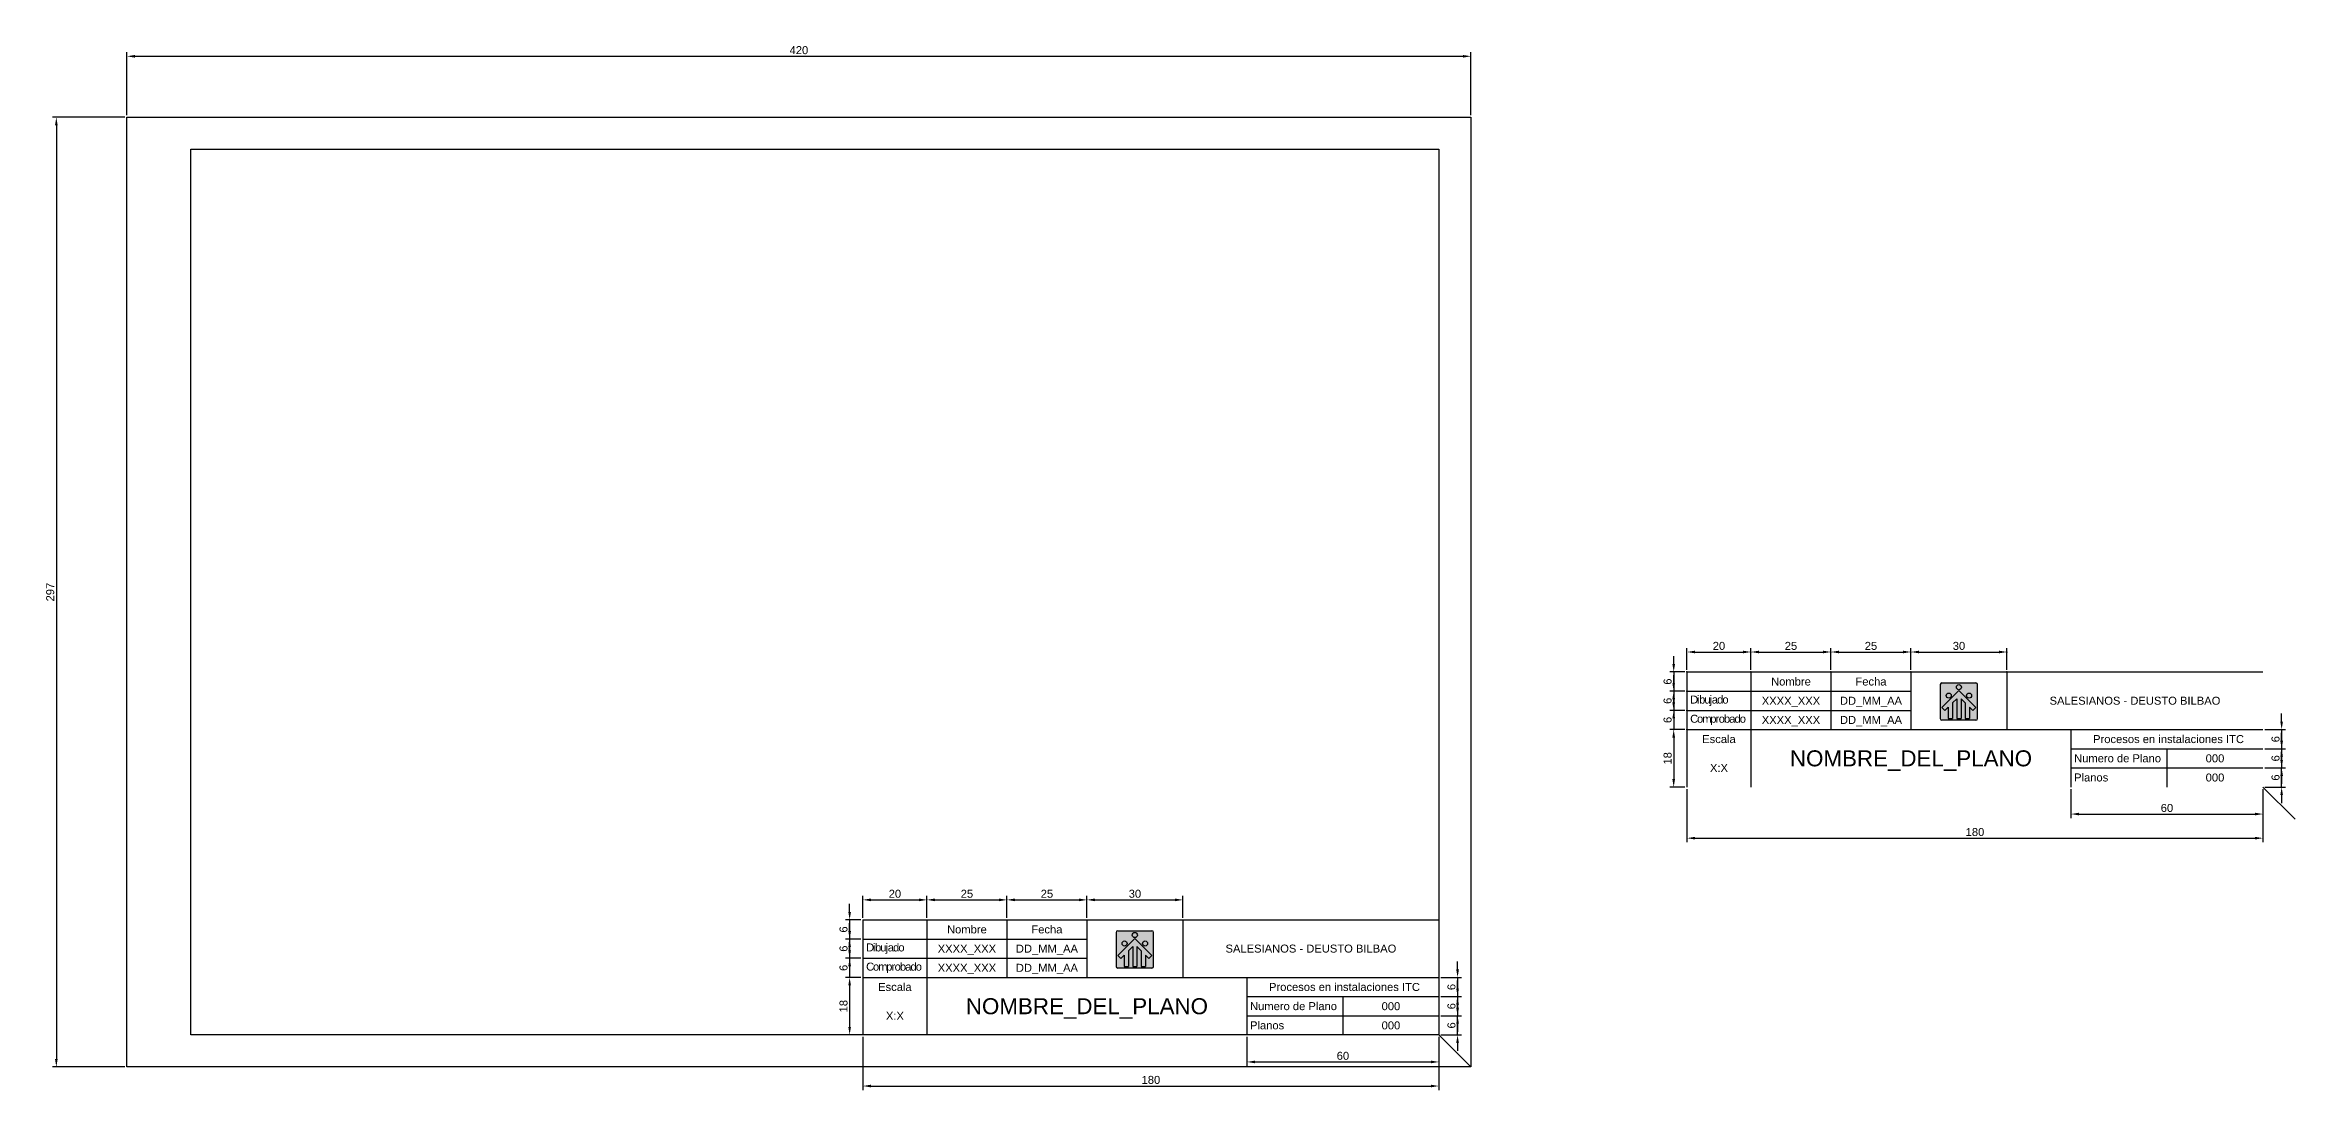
# Model space of a CAD drawing. Header units: millimetres. Extents: x 1808 to 3017, y 1682 to 2137.
# Drawn here: x 1808 to 2511, y 1682 to 2009 of the extents above; entities that cross this region are included whole.
import ezdxf
from ezdxf.enums import TextEntityAlignment as Align

# ---------------------------------------------------------------- set-up
doc = ezdxf.new("R2010")
doc.units = ezdxf.units.MM
for name, color, linetype in [('Atributos', 7, 'Continuous'), ('Cajetin', 7, 'Continuous'), ('Cotas', 6, 'Continuous'), ('Logo_SD', 1, 'Continuous'), ('Marco', 7, 'Continuous'), ('Texto_1', 7, 'Continuous'), ('Texto_2', 7, 'Continuous')]:
    doc.layers.add(name, color=color, linetype=linetype)
doc.layers.add('NoImprimir', color=7, linetype='Continuous', plot=False)
doc.styles.get("Standard").update_dxf_attribs({"font": 'arial.ttf'})
doc.dimstyles.new('ISO-25', dxfattribs={"dimtxt": 2.5, "dimasz": 2.5, "dimexe": 1.25, "dimexo": 0.625, "dimtad": 1, "dimtxsty": 'Standard', "dimcen": 2.5, "dimadec": 0, "dimazin": 0, "dimtfac": 1, "dimtmove": 0, "dimatfit": 3, "dimfxl": 1, "dimarcsym": 0})

# ---------------------------------------------------------------- blocks, each defined once
blk = doc.blocks.new('*D0')
at = {"layer": 'Cotas', "color": 0, "lineweight": -2, "transparency": 16777216}
for p, q in [((2316.76, 1815.45), (2316.76, 1817.95)), ((2320.28, 1812.95), (2315.51, 1812.95)), ((2320.28, 1806.95), (2315.51, 1806.95)), ((2316.76, 1812.95), (2316.76, 1806.95)), ((2316.76, 1804.45), (2316.76, 1801.95))]:
    blk.add_line(p, q, dxfattribs=at)
at = {"layer": 'Cotas', "color": 0, "transparency": 16777216}
for points in [[(2316.34, 1815.45), (2317.18, 1815.45), (2316.76, 1812.95)], [(2316.34, 1804.45), (2317.18, 1804.45), (2316.76, 1806.95)]]:
    blk.add_solid(points, dxfattribs=at)
at = {"layer": 'Texto_1', "color": 0, "transparency": 16777216}
for p in [(2316.76, 1806.95), (2320.9, 1812.95), (2320.9, 1806.95)]:
    blk.add_point(p, dxfattribs=at)
at = {"layer": 'Cotas', "color": 0, "transparency": 16777216, "insert": (2314.86, 1809.95), "char_height": 2.5, "attachment_point": 5, "rotation": 90}
blk.add_mtext('6', dxfattribs=at)
blk = doc.blocks.new('*D1')
at = {"layer": 'Cotas', "color": 0, "lineweight": -2, "transparency": 16777216}
for p, q in [((2320.28, 1806.95), (2315.51, 1806.95)), ((2316.76, 1809.45), (2316.76, 1811.95)), ((2316.76, 1806.95), (2316.76, 1800.95)), ((2320.28, 1800.95), (2315.51, 1800.95)), ((2316.76, 1798.45), (2316.76, 1795.95))]:
    blk.add_line(p, q, dxfattribs=at)
at = {"layer": 'Cotas', "color": 0, "transparency": 16777216}
for points in [[(2316.34, 1809.45), (2317.18, 1809.45), (2316.76, 1806.95)], [(2316.34, 1798.45), (2317.18, 1798.45), (2316.76, 1800.95)]]:
    blk.add_solid(points, dxfattribs=at)
at = {"layer": 'Texto_1', "color": 0, "transparency": 16777216}
for p in [(2320.9, 1806.95), (2316.76, 1800.95), (2320.9, 1800.95)]:
    blk.add_point(p, dxfattribs=at)
at = {"layer": 'Cotas', "color": 0, "transparency": 16777216, "insert": (2314.86, 1803.95), "char_height": 2.5, "attachment_point": 5, "rotation": 90}
blk.add_mtext('6', dxfattribs=at)
blk = doc.blocks.new('*D2')
at = {"layer": 'Cotas', "color": 0, "lineweight": -2, "transparency": 16777216}
for p, q in [((2320.28, 1800.95), (2315.51, 1800.95)), ((2316.76, 1803.45), (2316.76, 1805.95)), ((2316.76, 1800.95), (2316.76, 1794.95)), ((2320.28, 1794.95), (2315.51, 1794.95)), ((2316.76, 1792.45), (2316.76, 1789.95))]:
    blk.add_line(p, q, dxfattribs=at)
at = {"layer": 'Cotas', "color": 0, "transparency": 16777216}
for points in [[(2316.34, 1803.45), (2317.18, 1803.45), (2316.76, 1800.95)], [(2316.34, 1792.45), (2317.18, 1792.45), (2316.76, 1794.95)]]:
    blk.add_solid(points, dxfattribs=at)
at = {"layer": 'Texto_1', "color": 0, "transparency": 16777216}
for p in [(2320.9, 1800.95), (2316.76, 1794.95), (2320.9, 1794.95)]:
    blk.add_point(p, dxfattribs=at)
at = {"layer": 'Cotas', "color": 0, "transparency": 16777216, "insert": (2314.86, 1797.95), "char_height": 2.5, "attachment_point": 5, "rotation": 90}
blk.add_mtext('6', dxfattribs=at)
blk = doc.blocks.new('*D3')
at = {"layer": 'Cotas', "color": 0, "lineweight": -2, "transparency": 16777216}
for p, q in [((2320.9, 1813.58), (2320.9, 1820.45)), ((2323.4, 1819.2), (2338.4, 1819.2)), ((2340.9, 1813.58), (2340.9, 1820.45))]:
    blk.add_line(p, q, dxfattribs=at)
at = {"layer": 'Cotas', "color": 0, "transparency": 16777216}
for points in [[(2323.4, 1819.62), (2323.4, 1818.78), (2320.9, 1819.2)], [(2338.4, 1819.62), (2338.4, 1818.78), (2340.9, 1819.2)]]:
    blk.add_solid(points, dxfattribs=at)
at = {"layer": 'Texto_1', "color": 0, "transparency": 16777216}
for p in [(2340.9, 1819.2), (2320.9, 1812.95), (2340.9, 1812.95)]:
    blk.add_point(p, dxfattribs=at)
at = {"layer": 'Cotas', "color": 0, "transparency": 16777216, "insert": (2330.9, 1821.1), "char_height": 2.5, "attachment_point": 5}
blk.add_mtext('20', dxfattribs=at)
blk = doc.blocks.new('*D4')
at = {"layer": 'Cotas', "color": 0, "lineweight": -2, "transparency": 16777216}
for p, q in [((2340.9, 1813.58), (2340.9, 1820.45)), ((2343.4, 1819.2), (2363.4, 1819.2)), ((2365.9, 1813.58), (2365.9, 1820.45))]:
    blk.add_line(p, q, dxfattribs=at)
at = {"layer": 'Cotas', "color": 0, "transparency": 16777216}
for points in [[(2343.4, 1819.62), (2343.4, 1818.78), (2340.9, 1819.2)], [(2363.4, 1819.62), (2363.4, 1818.78), (2365.9, 1819.2)]]:
    blk.add_solid(points, dxfattribs=at)
at = {"layer": 'Texto_1', "color": 0, "transparency": 16777216}
for p in [(2365.9, 1819.2), (2340.9, 1812.95), (2365.9, 1812.95)]:
    blk.add_point(p, dxfattribs=at)
at = {"layer": 'Cotas', "color": 0, "transparency": 16777216, "insert": (2353.4, 1821.1), "char_height": 2.5, "attachment_point": 5}
blk.add_mtext('25', dxfattribs=at)
blk = doc.blocks.new('*D5')
at = {"layer": 'Cotas', "color": 0, "lineweight": -2, "transparency": 16777216}
for p, q in [((2365.9, 1813.58), (2365.9, 1820.45)), ((2368.4, 1819.2), (2388.4, 1819.2)), ((2390.9, 1813.58), (2390.9, 1820.45))]:
    blk.add_line(p, q, dxfattribs=at)
at = {"layer": 'Cotas', "color": 0, "transparency": 16777216}
for points in [[(2368.4, 1819.62), (2368.4, 1818.78), (2365.9, 1819.2)], [(2388.4, 1819.62), (2388.4, 1818.78), (2390.9, 1819.2)]]:
    blk.add_solid(points, dxfattribs=at)
at = {"layer": 'Texto_1', "color": 0, "transparency": 16777216}
for p in [(2390.9, 1819.2), (2365.9, 1812.95), (2390.9, 1812.95)]:
    blk.add_point(p, dxfattribs=at)
at = {"layer": 'Cotas', "color": 0, "transparency": 16777216, "insert": (2378.4, 1821.1), "char_height": 2.5, "attachment_point": 5}
blk.add_mtext('25', dxfattribs=at)
blk = doc.blocks.new('*D6')
at = {"layer": 'Cotas', "color": 0, "lineweight": -2, "transparency": 16777216}
for p, q in [((2390.9, 1813.58), (2390.9, 1820.45)), ((2393.4, 1819.2), (2418.4, 1819.2)), ((2420.9, 1813.58), (2420.9, 1820.45))]:
    blk.add_line(p, q, dxfattribs=at)
at = {"layer": 'Cotas', "color": 0, "transparency": 16777216}
for points in [[(2393.4, 1819.62), (2393.4, 1818.78), (2390.9, 1819.2)], [(2418.4, 1819.62), (2418.4, 1818.78), (2420.9, 1819.2)]]:
    blk.add_solid(points, dxfattribs=at)
at = {"layer": 'Texto_1', "color": 0, "transparency": 16777216}
for p in [(2420.9, 1819.2), (2390.9, 1812.95), (2420.9, 1812.95)]:
    blk.add_point(p, dxfattribs=at)
at = {"layer": 'Cotas', "color": 0, "transparency": 16777216, "insert": (2405.9, 1821.1), "char_height": 2.5, "attachment_point": 5}
blk.add_mtext('30', dxfattribs=at)
blk = doc.blocks.new('*D7')
at = {"layer": 'Cotas', "color": 0, "lineweight": -2, "transparency": 16777216}
for p, q in [((2320.28, 1794.95), (2315.51, 1794.95)), ((2316.76, 1792.45), (2316.76, 1779.45)), ((2320.28, 1776.95), (2315.51, 1776.95))]:
    blk.add_line(p, q, dxfattribs=at)
at = {"layer": 'Cotas', "color": 0, "transparency": 16777216}
for points in [[(2316.34, 1792.45), (2317.18, 1792.45), (2316.76, 1794.95)], [(2316.34, 1779.45), (2317.18, 1779.45), (2316.76, 1776.95)]]:
    blk.add_solid(points, dxfattribs=at)
at = {"layer": 'Defpoints', "color": 0, "transparency": 16777216}
for p in [(2320.9, 1794.95), (2316.76, 1776.95), (2320.9, 1776.95)]:
    blk.add_point(p, dxfattribs=at)
at = {"layer": 'Cotas', "color": 0, "transparency": 16777216, "insert": (2314.86, 1785.95), "char_height": 2.5, "attachment_point": 5, "rotation": 90}
blk.add_mtext('18', dxfattribs=at)
blk = doc.blocks.new('*D8')
at = {"layer": 'Cotas', "color": 0, "lineweight": -2, "transparency": 16777216}
for p, q in [((2320.9, 1776.33), (2320.9, 1759.74)), ((2500.9, 1776.33), (2500.9, 1759.74)), ((2323.4, 1760.99), (2498.4, 1760.99))]:
    blk.add_line(p, q, dxfattribs=at)
at = {"layer": 'Cotas', "color": 0, "transparency": 16777216}
for points in [[(2323.4, 1761.4), (2323.4, 1760.57), (2320.9, 1760.99)], [(2498.4, 1761.4), (2498.4, 1760.57), (2500.9, 1760.99)]]:
    blk.add_solid(points, dxfattribs=at)
at = {"layer": 'Defpoints', "color": 0, "transparency": 16777216}
for p in [(2320.9, 1776.95), (2500.9, 1776.95), (2500.9, 1760.99)]:
    blk.add_point(p, dxfattribs=at)
at = {"layer": 'Cotas', "color": 0, "transparency": 16777216, "insert": (2410.9, 1762.89), "char_height": 2.5, "attachment_point": 5}
blk.add_mtext('180', dxfattribs=at)
blk = doc.blocks.new('*D9')
at = {"layer": 'Cotas', "color": 0, "lineweight": -2, "transparency": 16777216}
for p, q in [((2440.9, 1776.33), (2440.9, 1767.27)), ((2500.9, 1776.33), (2500.9, 1767.27)), ((2443.4, 1768.52), (2498.4, 1768.52))]:
    blk.add_line(p, q, dxfattribs=at)
at = {"layer": 'Cotas', "color": 0, "transparency": 16777216}
for points in [[(2443.4, 1768.94), (2443.4, 1768.11), (2440.9, 1768.52)], [(2498.4, 1768.94), (2498.4, 1768.11), (2500.9, 1768.52)]]:
    blk.add_solid(points, dxfattribs=at)
at = {"layer": 'Defpoints', "color": 0, "transparency": 16777216}
for p in [(2440.9, 1776.95), (2500.9, 1776.95), (2500.9, 1768.52)]:
    blk.add_point(p, dxfattribs=at)
at = {"layer": 'Cotas', "color": 0, "transparency": 16777216, "insert": (2470.9, 1770.42), "char_height": 2.5, "attachment_point": 5}
blk.add_mtext('60', dxfattribs=at)
blk = doc.blocks.new('*D10')
at = {"layer": 'Cotas', "color": 0, "lineweight": -2, "transparency": 16777216}
for p, q in [((2506.73, 1785.45), (2506.73, 1787.95)), ((2501.53, 1782.95), (2507.98, 1782.95)), ((2506.73, 1776.95), (2506.73, 1782.95)), ((2501.53, 1776.95), (2507.98, 1776.95)), ((2506.73, 1774.45), (2506.73, 1771.95))]:
    blk.add_line(p, q, dxfattribs=at)
at = {"layer": 'Cotas', "color": 0, "transparency": 16777216}
for points in [[(2506.31, 1785.45), (2507.15, 1785.45), (2506.73, 1782.95)], [(2506.31, 1774.45), (2507.15, 1774.45), (2506.73, 1776.95)]]:
    blk.add_solid(points, dxfattribs=at)
at = {"layer": 'Defpoints', "color": 0, "transparency": 16777216}
for p in [(2500.9, 1782.95), (2506.73, 1782.95), (2500.9, 1776.95)]:
    blk.add_point(p, dxfattribs=at)
at = {"layer": 'Cotas', "color": 0, "transparency": 16777216, "insert": (2504.83, 1779.95), "char_height": 2.5, "attachment_point": 5, "rotation": 90}
blk.add_mtext('6', dxfattribs=at)
blk = doc.blocks.new('*D11')
at = {"layer": 'Cotas', "color": 0, "lineweight": -2, "transparency": 16777216}
for p, q in [((2506.73, 1791.45), (2506.73, 1793.95)), ((2501.53, 1788.95), (2507.98, 1788.95)), ((2506.73, 1788.95), (2506.73, 1782.95)), ((2501.53, 1782.95), (2507.98, 1782.95)), ((2506.73, 1780.45), (2506.73, 1777.95))]:
    blk.add_line(p, q, dxfattribs=at)
at = {"layer": 'Cotas', "color": 0, "transparency": 16777216}
for points in [[(2506.31, 1791.45), (2507.15, 1791.45), (2506.73, 1788.95)], [(2506.31, 1780.45), (2507.15, 1780.45), (2506.73, 1782.95)]]:
    blk.add_solid(points, dxfattribs=at)
at = {"layer": 'Defpoints', "color": 0, "transparency": 16777216}
for p in [(2500.9, 1788.95), (2500.9, 1782.95), (2506.73, 1782.95)]:
    blk.add_point(p, dxfattribs=at)
at = {"layer": 'Cotas', "color": 0, "transparency": 16777216, "insert": (2504.83, 1785.95), "char_height": 2.5, "attachment_point": 5, "rotation": 90}
blk.add_mtext('6', dxfattribs=at)
blk = doc.blocks.new('*D12')
at = {"layer": 'Cotas', "color": 0, "lineweight": -2, "transparency": 16777216}
for p, q in [((2506.73, 1797.45), (2506.73, 1799.95)), ((2501.53, 1794.95), (2507.98, 1794.95)), ((2506.73, 1794.95), (2506.73, 1788.95)), ((2501.53, 1788.95), (2507.98, 1788.95)), ((2506.73, 1786.45), (2506.73, 1783.95))]:
    blk.add_line(p, q, dxfattribs=at)
at = {"layer": 'Cotas', "color": 0, "transparency": 16777216}
for points in [[(2506.31, 1797.45), (2507.15, 1797.45), (2506.73, 1794.95)], [(2506.31, 1786.45), (2507.15, 1786.45), (2506.73, 1788.95)]]:
    blk.add_solid(points, dxfattribs=at)
at = {"layer": 'Defpoints', "color": 0, "transparency": 16777216}
for p in [(2500.9, 1794.95), (2500.9, 1788.95), (2506.73, 1788.95)]:
    blk.add_point(p, dxfattribs=at)
at = {"layer": 'Cotas', "color": 0, "transparency": 16777216, "insert": (2504.83, 1791.95), "char_height": 2.5, "attachment_point": 5, "rotation": 90}
blk.add_mtext('6', dxfattribs=at)
blk = doc.blocks.new('*D35')
at = {"layer": 'Cotas', "color": 0, "lineweight": -2, "transparency": 16777216}
for p, q in [((2059.25, 1737.94), (2059.25, 1740.44)), ((2062.77, 1735.44), (2058, 1735.44)), ((2059.25, 1735.44), (2059.25, 1729.44)), ((2062.77, 1729.44), (2058, 1729.44)), ((2059.25, 1726.94), (2059.25, 1724.44))]:
    blk.add_line(p, q, dxfattribs=at)
at = {"layer": 'Cotas', "color": 0, "transparency": 16777216}
for points in [[(2058.84, 1737.94), (2059.67, 1737.94), (2059.25, 1735.44)], [(2058.84, 1726.94), (2059.67, 1726.94), (2059.25, 1729.44)]]:
    blk.add_solid(points, dxfattribs=at)
at = {"layer": 'Defpoints', "color": 0, "transparency": 16777216}
for p in [(2063.4, 1735.44), (2059.25, 1729.44), (2063.4, 1729.44)]:
    blk.add_point(p, dxfattribs=at)
at = {"layer": 'Cotas', "color": 0, "transparency": 16777216, "insert": (2057.35, 1732.44), "char_height": 2.5, "attachment_point": 5, "rotation": 90}
blk.add_mtext('6', dxfattribs=at)
blk = doc.blocks.new('*D36')
at = {"layer": 'Cotas', "color": 0, "lineweight": -2, "transparency": 16777216}
for p, q in [((2059.25, 1731.94), (2059.25, 1734.44)), ((2062.77, 1729.44), (2058, 1729.44)), ((2062.77, 1723.44), (2058, 1723.44)), ((2059.25, 1729.44), (2059.25, 1723.44)), ((2059.25, 1720.94), (2059.25, 1718.44))]:
    blk.add_line(p, q, dxfattribs=at)
at = {"layer": 'Cotas', "color": 0, "transparency": 16777216}
for points in [[(2058.84, 1731.94), (2059.67, 1731.94), (2059.25, 1729.44)], [(2058.84, 1720.94), (2059.67, 1720.94), (2059.25, 1723.44)]]:
    blk.add_solid(points, dxfattribs=at)
at = {"layer": 'Defpoints', "color": 0, "transparency": 16777216}
for p in [(2059.25, 1723.44), (2063.4, 1729.44), (2063.4, 1723.44)]:
    blk.add_point(p, dxfattribs=at)
at = {"layer": 'Cotas', "color": 0, "transparency": 16777216, "insert": (2057.35, 1726.44), "char_height": 2.5, "attachment_point": 5, "rotation": 90}
blk.add_mtext('6', dxfattribs=at)
blk = doc.blocks.new('*D37')
at = {"layer": 'Cotas', "color": 0, "lineweight": -2, "transparency": 16777216}
for p, q in [((2062.77, 1723.44), (2058, 1723.44)), ((2059.25, 1725.94), (2059.25, 1728.44)), ((2059.25, 1723.44), (2059.25, 1717.44)), ((2062.77, 1717.44), (2058, 1717.44)), ((2059.25, 1714.94), (2059.25, 1712.44))]:
    blk.add_line(p, q, dxfattribs=at)
at = {"layer": 'Cotas', "color": 0, "transparency": 16777216}
for points in [[(2058.84, 1725.94), (2059.67, 1725.94), (2059.25, 1723.44)], [(2058.84, 1714.94), (2059.67, 1714.94), (2059.25, 1717.44)]]:
    blk.add_solid(points, dxfattribs=at)
at = {"layer": 'Defpoints', "color": 0, "transparency": 16777216}
for p in [(2063.4, 1723.44), (2059.25, 1717.44), (2063.4, 1717.44)]:
    blk.add_point(p, dxfattribs=at)
at = {"layer": 'Cotas', "color": 0, "transparency": 16777216, "insert": (2057.35, 1720.44), "char_height": 2.5, "attachment_point": 5, "rotation": 90}
blk.add_mtext('6', dxfattribs=at)
blk = doc.blocks.new('*D38')
at = {"layer": 'Cotas', "color": 0, "lineweight": -2, "transparency": 16777216}
for p, q in [((2063.4, 1736.06), (2063.4, 1742.94)), ((2065.9, 1741.69), (2080.9, 1741.69)), ((2083.4, 1736.06), (2083.4, 1742.94))]:
    blk.add_line(p, q, dxfattribs=at)
at = {"layer": 'Cotas', "color": 0, "transparency": 16777216}
for points in [[(2065.9, 1742.11), (2065.9, 1741.27), (2063.4, 1741.69)], [(2080.9, 1742.11), (2080.9, 1741.27), (2083.4, 1741.69)]]:
    blk.add_solid(points, dxfattribs=at)
at = {"layer": 'Defpoints', "color": 0, "transparency": 16777216}
for p in [(2083.4, 1741.69), (2063.4, 1735.44), (2083.4, 1735.44)]:
    blk.add_point(p, dxfattribs=at)
at = {"layer": 'Cotas', "color": 0, "transparency": 16777216, "insert": (2073.4, 1743.59), "char_height": 2.5, "attachment_point": 5}
blk.add_mtext('20', dxfattribs=at)
blk = doc.blocks.new('*D32')
at = {"layer": 'Cotas', "color": 0, "lineweight": -2, "transparency": 16777216}
for p, q in [((2083.4, 1736.06), (2083.4, 1742.94)), ((2085.9, 1741.69), (2105.9, 1741.69)), ((2108.4, 1736.06), (2108.4, 1742.94))]:
    blk.add_line(p, q, dxfattribs=at)
at = {"layer": 'Cotas', "color": 0, "transparency": 16777216}
for points in [[(2085.9, 1742.11), (2085.9, 1741.27), (2083.4, 1741.69)], [(2105.9, 1742.11), (2105.9, 1741.27), (2108.4, 1741.69)]]:
    blk.add_solid(points, dxfattribs=at)
at = {"layer": 'Defpoints', "color": 0, "transparency": 16777216}
for p in [(2108.4, 1741.69), (2083.4, 1735.44), (2108.4, 1735.44)]:
    blk.add_point(p, dxfattribs=at)
at = {"layer": 'Cotas', "color": 0, "transparency": 16777216, "insert": (2095.9, 1743.59), "char_height": 2.5, "attachment_point": 5}
blk.add_mtext('25', dxfattribs=at)
blk = doc.blocks.new('*D33')
at = {"layer": 'Cotas', "color": 0, "lineweight": -2, "transparency": 16777216}
for p, q in [((2108.4, 1736.06), (2108.4, 1742.94)), ((2110.9, 1741.69), (2130.9, 1741.69)), ((2133.4, 1736.06), (2133.4, 1742.94))]:
    blk.add_line(p, q, dxfattribs=at)
at = {"layer": 'Cotas', "color": 0, "transparency": 16777216}
for points in [[(2110.9, 1742.11), (2110.9, 1741.27), (2108.4, 1741.69)], [(2130.9, 1742.11), (2130.9, 1741.27), (2133.4, 1741.69)]]:
    blk.add_solid(points, dxfattribs=at)
at = {"layer": 'Defpoints', "color": 0, "transparency": 16777216}
for p in [(2133.4, 1741.69), (2108.4, 1735.44), (2133.4, 1735.44)]:
    blk.add_point(p, dxfattribs=at)
at = {"layer": 'Cotas', "color": 0, "transparency": 16777216, "insert": (2120.9, 1743.59), "char_height": 2.5, "attachment_point": 5}
blk.add_mtext('25', dxfattribs=at)
blk = doc.blocks.new('*D34')
at = {"layer": 'Cotas', "color": 0, "lineweight": -2, "transparency": 16777216}
for p, q in [((2133.4, 1736.06), (2133.4, 1742.94)), ((2135.9, 1741.69), (2160.9, 1741.69)), ((2163.4, 1736.06), (2163.4, 1742.94))]:
    blk.add_line(p, q, dxfattribs=at)
at = {"layer": 'Cotas', "color": 0, "transparency": 16777216}
for points in [[(2135.9, 1742.11), (2135.9, 1741.27), (2133.4, 1741.69)], [(2160.9, 1742.11), (2160.9, 1741.27), (2163.4, 1741.69)]]:
    blk.add_solid(points, dxfattribs=at)
at = {"layer": 'Defpoints', "color": 0, "transparency": 16777216}
for p in [(2163.4, 1741.69), (2133.4, 1735.44), (2163.4, 1735.44)]:
    blk.add_point(p, dxfattribs=at)
at = {"layer": 'Cotas', "color": 0, "transparency": 16777216, "insert": (2148.4, 1743.59), "char_height": 2.5, "attachment_point": 5}
blk.add_mtext('30', dxfattribs=at)
blk = doc.blocks.new('*D26')
at = {"layer": 'Cotas', "color": 0, "lineweight": -2, "transparency": 16777216}
for p, q in [((2062.77, 1717.44), (2058, 1717.44)), ((2059.25, 1714.94), (2059.25, 1701.94)), ((2062.77, 1699.44), (2058, 1699.44))]:
    blk.add_line(p, q, dxfattribs=at)
at = {"layer": 'Cotas', "color": 0, "transparency": 16777216}
for points in [[(2058.84, 1714.94), (2059.67, 1714.94), (2059.25, 1717.44)], [(2058.84, 1701.94), (2059.67, 1701.94), (2059.25, 1699.44)]]:
    blk.add_solid(points, dxfattribs=at)
at = {"layer": 'Defpoints', "color": 0, "transparency": 16777216}
for p in [(2063.4, 1717.44), (2059.25, 1699.44), (2063.4, 1699.44)]:
    blk.add_point(p, dxfattribs=at)
at = {"layer": 'Cotas', "color": 0, "transparency": 16777216, "insert": (2057.35, 1708.44), "char_height": 2.5, "attachment_point": 5, "rotation": 90}
blk.add_mtext('18', dxfattribs=at)
blk = doc.blocks.new('*D27')
at = {"layer": 'Cotas', "color": 0, "lineweight": -2, "transparency": 16777216}
for p, q in [((2063.4, 1698.81), (2063.4, 1682.23)), ((2243.4, 1698.81), (2243.4, 1682.23)), ((2065.9, 1683.48), (2240.9, 1683.48))]:
    blk.add_line(p, q, dxfattribs=at)
at = {"layer": 'Cotas', "color": 0, "transparency": 16777216}
for points in [[(2065.9, 1683.89), (2065.9, 1683.06), (2063.4, 1683.48)], [(2240.9, 1683.89), (2240.9, 1683.06), (2243.4, 1683.48)]]:
    blk.add_solid(points, dxfattribs=at)
at = {"layer": 'Defpoints', "color": 0, "transparency": 16777216}
for p in [(2063.4, 1699.44), (2243.4, 1699.44), (2243.4, 1683.48)]:
    blk.add_point(p, dxfattribs=at)
at = {"layer": 'Cotas', "color": 0, "transparency": 16777216, "insert": (2153.4, 1685.38), "char_height": 2.5, "attachment_point": 5}
blk.add_mtext('180', dxfattribs=at)
blk = doc.blocks.new('*D28')
at = {"layer": 'Cotas', "color": 0, "lineweight": -2, "transparency": 16777216}
for p, q in [((2183.4, 1698.81), (2183.4, 1689.76)), ((2243.4, 1698.81), (2243.4, 1689.76)), ((2185.9, 1691.01), (2240.9, 1691.01))]:
    blk.add_line(p, q, dxfattribs=at)
at = {"layer": 'Cotas', "color": 0, "transparency": 16777216}
for points in [[(2185.9, 1691.43), (2185.9, 1690.59), (2183.4, 1691.01)], [(2240.9, 1691.43), (2240.9, 1690.59), (2243.4, 1691.01)]]:
    blk.add_solid(points, dxfattribs=at)
at = {"layer": 'Defpoints', "color": 0, "transparency": 16777216}
for p in [(2183.4, 1699.44), (2243.4, 1699.44), (2243.4, 1691.01)]:
    blk.add_point(p, dxfattribs=at)
at = {"layer": 'Cotas', "color": 0, "transparency": 16777216, "insert": (2213.4, 1692.91), "char_height": 2.5, "attachment_point": 5}
blk.add_mtext('60', dxfattribs=at)
blk = doc.blocks.new('*D29')
at = {"layer": 'Cotas', "color": 0, "lineweight": -2, "transparency": 16777216}
for p, q in [((2249.22, 1707.94), (2249.22, 1710.44)), ((2244.02, 1705.44), (2250.47, 1705.44)), ((2249.22, 1699.44), (2249.22, 1705.44)), ((2244.02, 1699.44), (2250.47, 1699.44)), ((2249.22, 1696.94), (2249.22, 1694.44))]:
    blk.add_line(p, q, dxfattribs=at)
at = {"layer": 'Cotas', "color": 0, "transparency": 16777216}
for points in [[(2248.81, 1707.94), (2249.64, 1707.94), (2249.22, 1705.44)], [(2248.81, 1696.94), (2249.64, 1696.94), (2249.22, 1699.44)]]:
    blk.add_solid(points, dxfattribs=at)
at = {"layer": 'Defpoints', "color": 0, "transparency": 16777216}
for p in [(2243.4, 1705.44), (2249.22, 1705.44), (2243.4, 1699.44)]:
    blk.add_point(p, dxfattribs=at)
at = {"layer": 'Cotas', "color": 0, "transparency": 16777216, "insert": (2247.32, 1702.44), "char_height": 2.5, "attachment_point": 5, "rotation": 90}
blk.add_mtext('6', dxfattribs=at)
blk = doc.blocks.new('*D30')
at = {"layer": 'Cotas', "color": 0, "lineweight": -2, "transparency": 16777216}
for p, q in [((2249.22, 1713.94), (2249.22, 1716.44)), ((2244.02, 1711.44), (2250.47, 1711.44)), ((2249.22, 1711.44), (2249.22, 1705.44)), ((2244.02, 1705.44), (2250.47, 1705.44)), ((2249.22, 1702.94), (2249.22, 1700.44))]:
    blk.add_line(p, q, dxfattribs=at)
at = {"layer": 'Cotas', "color": 0, "transparency": 16777216}
for points in [[(2248.81, 1713.94), (2249.64, 1713.94), (2249.22, 1711.44)], [(2248.81, 1702.94), (2249.64, 1702.94), (2249.22, 1705.44)]]:
    blk.add_solid(points, dxfattribs=at)
at = {"layer": 'Defpoints', "color": 0, "transparency": 16777216}
for p in [(2243.4, 1711.44), (2243.4, 1705.44), (2249.22, 1705.44)]:
    blk.add_point(p, dxfattribs=at)
at = {"layer": 'Cotas', "color": 0, "transparency": 16777216, "insert": (2247.32, 1708.44), "char_height": 2.5, "attachment_point": 5, "rotation": 90}
blk.add_mtext('6', dxfattribs=at)
blk = doc.blocks.new('*D31')
at = {"layer": 'Cotas', "color": 0, "lineweight": -2, "transparency": 16777216}
for p, q in [((2244.02, 1717.44), (2250.47, 1717.44)), ((2249.22, 1719.94), (2249.22, 1722.44)), ((2249.22, 1717.44), (2249.22, 1711.44)), ((2244.02, 1711.44), (2250.47, 1711.44)), ((2249.22, 1708.94), (2249.22, 1706.44))]:
    blk.add_line(p, q, dxfattribs=at)
at = {"layer": 'Cotas', "color": 0, "transparency": 16777216}
for points in [[(2248.81, 1719.94), (2249.64, 1719.94), (2249.22, 1717.44)], [(2248.81, 1708.94), (2249.64, 1708.94), (2249.22, 1711.44)]]:
    blk.add_solid(points, dxfattribs=at)
at = {"layer": 'Defpoints', "color": 0, "transparency": 16777216}
for p in [(2243.4, 1717.44), (2243.4, 1711.44), (2249.22, 1711.44)]:
    blk.add_point(p, dxfattribs=at)
at = {"layer": 'Cotas', "color": 0, "transparency": 16777216, "insert": (2247.32, 1714.44), "char_height": 2.5, "attachment_point": 5, "rotation": 90}
blk.add_mtext('6', dxfattribs=at)
blk = doc.blocks.new('*D39')
at = {"layer": 'Cotas', "color": 0, "lineweight": -2, "transparency": 16777216}
for p, q in [((1833.4, 1987.06), (1833.4, 2006.74)), ((1835.9, 2005.49), (2250.9, 2005.49)), ((2253.4, 1987.06), (2253.4, 2006.74))]:
    blk.add_line(p, q, dxfattribs=at)
at = {"layer": 'Cotas', "color": 0, "transparency": 16777216}
for points in [[(1835.9, 2005.9), (1835.9, 2005.07), (1833.4, 2005.49)], [(2250.9, 2005.9), (2250.9, 2005.07), (2253.4, 2005.49)]]:
    blk.add_solid(points, dxfattribs=at)
at = {"layer": 'Defpoints', "color": 0, "transparency": 16777216}
for p in [(2253.4, 2005.49), (1833.4, 1986.44), (2253.4, 1986.44)]:
    blk.add_point(p, dxfattribs=at)
at = {"layer": 'Cotas', "color": 0, "transparency": 16777216, "insert": (2043.4, 2007.39), "char_height": 2.5, "attachment_point": 5}
blk.add_mtext('420', dxfattribs=at)
blk = doc.blocks.new('*D40')
at = {"layer": 'Cotas', "color": 0, "lineweight": -2, "transparency": 16777216}
for p, q in [((1832.77, 1986.44), (1810.11, 1986.44)), ((1811.36, 1983.94), (1811.36, 1691.94)), ((1832.77, 1689.44), (1810.11, 1689.44))]:
    blk.add_line(p, q, dxfattribs=at)
at = {"layer": 'Cotas', "color": 0, "transparency": 16777216}
for points in [[(1810.94, 1983.94), (1811.77, 1983.94), (1811.36, 1986.44)], [(1810.94, 1691.94), (1811.77, 1691.94), (1811.36, 1689.44)]]:
    blk.add_solid(points, dxfattribs=at)
at = {"layer": 'Defpoints', "color": 0, "transparency": 16777216}
for p in [(1833.4, 1986.44), (1811.36, 1689.44), (1833.4, 1689.44)]:
    blk.add_point(p, dxfattribs=at)
at = {"layer": 'Cotas', "color": 0, "transparency": 16777216, "insert": (1809.46, 1837.94), "char_height": 2.5, "attachment_point": 5, "rotation": 90}
blk.add_mtext('297', dxfattribs=at)

msp = doc.modelspace()

# ---------------------------------------------------------------- hatches: boundary and pattern name
at = {"layer": 'Logo_SD'}
h = msp.add_hatch(color=1, dxfattribs=at)
h.dxf.hatch_style = 1
h.paths.add_polyline_path([(2400.037, 1798.385, 0.4142136), (2400.568, 1797.854), (2411.194, 1797.854, 0.4142136), (2411.725, 1798.385), (2411.725, 1801.838), (2411.725, 1809.011, 0.4142136), (2411.194, 1809.542), (2400.568, 1809.542, 0.4142136), (2400.037, 1809.011)])
h.paths.add_polyline_path([(2403.49, 1805.558, -1), (2401.896, 1805.558, -1)], flags=16)
h.paths.add_polyline_path([(2405.881, 1807.151), (2411.194, 1801.838), (2410.255, 1800.899), (2409.202, 1801.952), (2409.202, 1798.385), (2407.873, 1798.385), (2407.873, 1803.281), (2406.545, 1804.609), (2406.545, 1798.385), (2405.217, 1798.385), (2405.217, 1804.609), (2403.889, 1803.281), (2403.889, 1798.385), (2402.56, 1798.385), (2402.56, 1801.952), (2401.507, 1800.899), (2400.568, 1801.838)], flags=16)
h.paths.add_polyline_path([(2405.084, 1808.214, -1), (2406.678, 1808.214, -1)], flags=16)
h.paths.add_polyline_path([(2409.866, 1805.558, -1), (2408.272, 1805.558, -1)], flags=16)
at = {"layer": 'Logo_SD', "true_color": 0xffffff}
h = msp.add_hatch(color=7, dxfattribs=at)
h.dxf.hatch_style = 1
h.paths.add_polyline_path([(2406.678, 1808.214, 1), (2405.084, 1808.214, 1)])
h.paths.add_polyline_path([(2403.49, 1805.558, 1), (2401.896, 1805.558, 1)], flags=17)
h.paths.add_polyline_path([(2408.272, 1805.558, 1), (2409.866, 1805.558, 1)], flags=17)
h.paths.add_polyline_path([(2405.881, 1807.151), (2400.568, 1801.838), (2401.507, 1800.899), (2402.56, 1801.952), (2402.56, 1798.385), (2403.889, 1798.385), (2403.889, 1803.281), (2405.217, 1804.609), (2405.217, 1798.385), (2406.545, 1798.385), (2406.545, 1804.609), (2407.873, 1803.281), (2407.873, 1798.385), (2409.202, 1798.385), (2409.202, 1801.952), (2410.255, 1800.899), (2411.194, 1801.838)])
at = {"layer": 'Logo_SD'}
h = msp.add_hatch(color=1, dxfattribs=at)
h.dxf.hatch_style = 1
h.paths.add_polyline_path([(2142.53, 1720.873, 0.4142136), (2143.061, 1720.342), (2153.688, 1720.342, 0.4142136), (2154.219, 1720.873), (2154.219, 1724.327), (2154.219, 1731.499, 0.4142136), (2153.688, 1732.031), (2143.061, 1732.031, 0.4142136), (2142.53, 1731.499)])
h.paths.add_polyline_path([(2145.984, 1728.046, -1), (2144.39, 1728.046, -1)], flags=16)
h.paths.add_polyline_path([(2148.375, 1729.64), (2153.688, 1724.327), (2152.748, 1723.387), (2151.695, 1724.441), (2151.695, 1720.873), (2150.367, 1720.873), (2150.367, 1725.769), (2149.039, 1727.097), (2149.039, 1720.873), (2147.71, 1720.873), (2147.71, 1727.097), (2146.382, 1725.769), (2146.382, 1720.873), (2145.054, 1720.873), (2145.054, 1724.441), (2144.001, 1723.387), (2143.061, 1724.327)], flags=16)
h.paths.add_polyline_path([(2147.578, 1730.702, -1), (2149.172, 1730.702, -1)], flags=16)
h.paths.add_polyline_path([(2152.359, 1728.046, -1), (2150.765, 1728.046, -1)], flags=16)
at = {"layer": 'Logo_SD', "true_color": 0xffffff}
h = msp.add_hatch(color=7, dxfattribs=at)
h.dxf.hatch_style = 1
h.paths.add_polyline_path([(2149.172, 1730.702, 1), (2147.578, 1730.702, 1)])
h.paths.add_polyline_path([(2145.984, 1728.046, 1), (2144.39, 1728.046, 1)], flags=17)
h.paths.add_polyline_path([(2150.765, 1728.046, 1), (2152.359, 1728.046, 1)], flags=17)
h.paths.add_polyline_path([(2148.375, 1729.64), (2143.061, 1724.327), (2144.001, 1723.387), (2145.054, 1724.441), (2145.054, 1720.873), (2146.382, 1720.873), (2146.382, 1725.769), (2147.71, 1727.097), (2147.71, 1720.873), (2149.039, 1720.873), (2149.039, 1727.097), (2150.367, 1725.769), (2150.367, 1720.873), (2151.695, 1720.873), (2151.695, 1724.441), (2152.748, 1723.387), (2153.688, 1724.327)])

# ---------------------------------------------------------------- linework, layer by layer
at = {"layer": 'Cajetin'}
for p, q in [((2320.905, 1812.952), (2500.905, 1812.952)), ((2320.905, 1812.952), (2320.905, 1776.952)), ((2320.905, 1806.952), (2390.905, 1806.952)), ((2340.905, 1812.952), (2340.905, 1776.952)), ((2365.905, 1812.952), (2365.905, 1794.952)), ((2390.905, 1812.952), (2390.905, 1794.952)), ((2420.905, 1812.952), (2420.905, 1794.952)), ((2320.905, 1800.952), (2390.905, 1800.952)), ((2320.905, 1794.952), (2500.905, 1794.952)), ((2440.905, 1794.952), (2440.905, 1776.952)), ((2440.905, 1788.952), (2500.905, 1788.952)), ((2440.905, 1782.952), (2500.905, 1782.952)), ((2063.399, 1735.44), (2243.399, 1735.44)), ((2063.399, 1735.44), (2063.399, 1699.44)), ((2083.399, 1735.44), (2083.399, 1699.44)), ((2108.399, 1735.44), (2108.399, 1717.44)), ((2133.399, 1735.44), (2133.399, 1717.44)), ((2163.399, 1735.44), (2163.399, 1717.44)), ((2063.399, 1729.44), (2133.399, 1729.44)), ((2063.399, 1723.44), (2133.399, 1723.44)), ((2063.399, 1717.44), (2243.399, 1717.44)), ((2183.399, 1717.44), (2183.399, 1699.44)), ((2183.399, 1711.44), (2243.399, 1711.44)), ((2183.399, 1705.44), (2243.399, 1705.44))]:
    msp.add_line(p, q, dxfattribs=at)
at = {"layer": 'Logo_SD'}
for p, q in [((2400.037, 1809.011), (2400.037, 1798.385)), ((2400.568, 1809.542), (2411.194, 1809.542)), ((2400.568, 1801.838), (2405.881, 1807.151)), ((2405.881, 1807.151), (2411.194, 1801.838)), ((2411.725, 1801.838), (2411.725, 1809.011)), ((2401.507, 1800.899), (2400.568, 1801.838)), ((2401.507, 1800.899), (2402.56, 1801.952)), ((2402.56, 1801.952), (2402.56, 1798.385)), ((2403.889, 1803.281), (2405.217, 1804.609)), ((2403.889, 1803.281), (2403.889, 1798.385)), ((2405.217, 1804.609), (2405.217, 1798.385)), ((2406.545, 1804.609), (2407.873, 1803.281)), ((2406.545, 1804.609), (2406.545, 1798.385)), ((2407.873, 1803.281), (2407.873, 1798.385)), ((2409.202, 1801.952), (2410.255, 1800.899)), ((2409.202, 1801.952), (2409.202, 1798.385)), ((2410.255, 1800.899), (2411.194, 1801.838)), ((2411.725, 1798.385), (2411.725, 1801.838)), ((2411.194, 1797.854), (2400.568, 1797.854)), ((2402.56, 1798.385), (2403.889, 1798.385)), ((2405.217, 1798.385), (2406.545, 1798.385)), ((2407.873, 1798.385), (2409.202, 1798.385)), ((2142.53, 1731.499), (2142.53, 1720.873)), ((2143.061, 1732.031), (2153.688, 1732.031)), ((2143.061, 1724.327), (2148.375, 1729.64)), ((2148.375, 1729.64), (2153.688, 1724.327)), ((2154.219, 1724.327), (2154.219, 1731.499)), ((2144.001, 1723.387), (2143.061, 1724.327)), ((2144.001, 1723.387), (2145.054, 1724.441)), ((2145.054, 1724.441), (2145.054, 1720.873)), ((2146.382, 1725.769), (2147.71, 1727.097)), ((2146.382, 1725.769), (2146.382, 1720.873)), ((2147.71, 1727.097), (2147.71, 1720.873)), ((2149.039, 1727.097), (2150.367, 1725.769)), ((2149.039, 1727.097), (2149.039, 1720.873)), ((2150.367, 1725.769), (2150.367, 1720.873)), ((2151.695, 1724.441), (2152.748, 1723.387)), ((2151.695, 1724.441), (2151.695, 1720.873)), ((2152.748, 1723.387), (2153.688, 1724.327)), ((2154.219, 1720.873), (2154.219, 1724.327)), ((2153.688, 1720.342), (2143.061, 1720.342)), ((2145.054, 1720.873), (2146.382, 1720.873)), ((2147.71, 1720.873), (2149.039, 1720.873)), ((2150.367, 1720.873), (2151.695, 1720.873))]:
    msp.add_line(p, q, dxfattribs=at)
for centre in [(2405.881, 1808.214), (2402.693, 1805.558), (2409.069, 1805.558), (2148.375, 1730.702), (2145.187, 1728.046), (2151.562, 1728.046)]:
    msp.add_circle(centre, 0.797, dxfattribs=at)
for centre, start, end in [((2400.568, 1809.011), 90, 180), ((2411.194, 1809.011), 0, 90), ((2400.568, 1798.385), 180, 270), ((2411.194, 1798.385), 270, 0), ((2143.061, 1731.499), 90, 180), ((2153.688, 1731.499), 0, 90), ((2143.061, 1720.873), 180, 270), ((2153.688, 1720.873), 270, 0)]:
    msp.add_arc(centre, 0.531, start, end, dxfattribs=at)
at = {"layer": 'Marco'}
msp.add_lwpolyline([(1853.399, 1699.44), (1853.399, 1976.44), (2243.399, 1976.44), (2243.399, 1699.44)], close=True, dxfattribs=at)
at = {"layer": 'NoImprimir'}
for p, q in [((2470.905, 1788.952), (2470.905, 1776.952)), ((2500.905, 1776.952), (2510.905, 1766.952)), ((2213.399, 1711.44), (2213.399, 1699.44)), ((2243.399, 1699.44), (2253.399, 1689.44))]:
    msp.add_line(p, q, dxfattribs=at)
msp.add_lwpolyline([(1833.399, 1689.44), (1833.399, 1986.44), (2253.399, 1986.44), (2253.399, 1689.44)], close=True, dxfattribs=at)

# ---------------------------------------------------------------- texts
at = {"layer": 'Atributos'}
for tag, text, height, p in [('XXXX_XXX', 'Xavier', 2.5, (2353.405, 1803.952)), ('DD_MM_AA', '', 2.5, (2378.405, 1803.952)), ('XXXX_XXX', '', 2.5, (2353.405, 1797.952)), ('DD_MM_AA', '', 2.5, (2378.405, 1797.952)), ('NOMBRE_DEL_PLANO', '', 5, (2390.905, 1785.952)), ('000', '', 2.5, (2485.905, 1785.952)), ('X:X', '', 2.5, (2330.905, 1782.952)), ('000', '', 2.5, (2485.905, 1779.952)), ('XXXX_XXX', 'Xavier', 2.5, (2095.899, 1726.44)), ('DD_MM_AA', '', 2.5, (2120.899, 1726.44)), ('XXXX_XXX', '', 2.5, (2095.899, 1720.44)), ('DD_MM_AA', '', 2.5, (2120.899, 1720.44)), ('NOMBRE_DEL_PLANO', '', 5, (2133.399, 1708.44)), ('000', '', 2.5, (2228.399, 1708.44)), ('X:X', '', 2.5, (2073.399, 1705.44)), ('000', '', 2.5, (2228.399, 1702.44))]:
    msp.add_attdef(tag, text=text, height=height, dxfattribs=at).set_placement(p, align=Align.MIDDLE_CENTER)
at = {"layer": 'NoImprimir', "char_height": 2.5, "attachment_point": 4}
for s, insert in [(' Numero de Plano', (2440.905, 1785.952)), (' Planos', (2440.905, 1779.952)), (' Numero de Plano', (2183.399, 1708.44)), (' Planos', (2183.399, 1702.44))]:
    msp.add_mtext_dynamic_manual_height_columns(s, width=30, gutter_width=12.5, heights=[0], dxfattribs=dict(at, insert=insert))
at = {"layer": 'Texto_1', "char_height": 2.5}
for s, width, insert, attachment_point in [('\\pxqc;Nombre', 25, (2365.905, 1809.952), 6), ('\\pxqc;Fecha', 25, (2390.905, 1809.952), 6), ('SALESIANOS - DEUSTO BILBAO', 80, (2460.905, 1803.952), 5), ('Escala', 20, (2330.905, 1791.952), 5), (' Procesos en instalaciones ITC', 60, (2470.905, 1791.952), 5), ('\\pxqc;Nombre', 25, (2108.399, 1732.44), 6), ('\\pxqc;Fecha', 25, (2133.399, 1732.44), 6), ('SALESIANOS - DEUSTO BILBAO', 80, (2203.399, 1726.44), 5), ('Escala', 20, (2073.399, 1714.44), 5), (' Procesos en instalaciones ITC', 60, (2213.399, 1714.44), 5)]:
    msp.add_mtext_dynamic_manual_height_columns(s, width=width, gutter_width=12.5, heights=[0], dxfattribs=dict(at, insert=insert, attachment_point=attachment_point))
at = {"layer": 'Texto_2', "char_height": 2.5, "attachment_point": 4}
for s, insert in [('\\pxi0.4;{\\T0.8;Dibujado}', (2320.905, 1803.952)), ('\\pxi0.4;{\\T0.8;Comprobado}', (2320.905, 1797.952)), ('\\pxi0.4;{\\T0.8;Dibujado}', (2063.399, 1726.44)), ('\\pxi0.4;{\\T0.8;Comprobado}', (2063.399, 1720.44))]:
    msp.add_mtext_dynamic_manual_height_columns(s, width=20, gutter_width=12.5, heights=[0], dxfattribs=dict(at, insert=insert))

# ---------------------------------------------------------------- dimensions: what is measured, and where the dimension line sits
at = {"layer": 'Cotas'}
for base, p1, p2, picture, middle in [((2253.399, 2005.486), (1833.399, 1986.44), (2253.399, 1986.44), '*D39', (2043.399, 2007.387)), ((2340.905, 1819.201), (2320.905, 1812.952), (2340.905, 1812.952), '*D3', (2330.905, 1821.103)), ((2365.905, 1819.201), (2340.905, 1812.952), (2365.905, 1812.952), '*D4', (2353.405, 1821.103)), ((2390.905, 1819.201), (2365.905, 1812.952), (2390.905, 1812.952), '*D5', (2378.405, 1821.103)), ((2420.905, 1819.201), (2390.905, 1812.952), (2420.905, 1812.952), '*D6', (2405.905, 1821.104)), ((2500.905, 1760.988), (2320.905, 1776.952), (2500.905, 1776.952), '*D8', (2410.905, 1762.889)), ((2500.905, 1768.523), (2440.905, 1776.952), (2500.905, 1776.952), '*D9', (2470.905, 1770.424)), ((2083.399, 1741.69), (2063.399, 1735.44), (2083.399, 1735.44), '*D38', (2073.399, 1743.591)), ((2108.399, 1741.69), (2083.399, 1735.44), (2108.399, 1735.44), '*D32', (2095.899, 1743.591)), ((2133.399, 1741.69), (2108.399, 1735.44), (2133.399, 1735.44), '*D33', (2120.899, 1743.591)), ((2163.399, 1741.69), (2133.399, 1735.44), (2163.399, 1735.44), '*D34', (2148.399, 1743.592)), ((2243.399, 1683.476), (2063.399, 1699.44), (2243.399, 1699.44), '*D27', (2153.399, 1685.377)), ((2243.399, 1691.011), (2183.399, 1699.44), (2243.399, 1699.44), '*D28', (2213.399, 1692.913))]:
    dim = msp.add_linear_dim(base=base, p1=p1, p2=p2, dimstyle='ISO-25', dxfattribs=at)
    dim.commit()
    dim.dimension.update_dxf_attribs({"geometry": picture, "text_midpoint": middle})
for base, p1, p2, picture, middle in [((1811.358, 1689.44), (1833.399, 1986.44), (1833.399, 1689.44), '*D40', (1809.456, 1837.94)), ((2316.76, 1806.952), (2320.905, 1812.952), (2320.905, 1806.952), '*D0', (2314.859, 1809.952)), ((2316.76, 1800.952), (2320.905, 1806.952), (2320.905, 1800.952), '*D1', (2314.859, 1803.952)), ((2316.76, 1794.952), (2320.905, 1800.952), (2320.905, 1794.952), '*D2', (2314.859, 1797.952)), ((2506.729, 1788.952), (2500.905, 1794.952), (2500.905, 1788.952), '*D12', (2504.828, 1791.952)), ((2316.76, 1776.952), (2320.905, 1794.952), (2320.905, 1776.952), '*D7', (2314.859, 1785.952)), ((2506.729, 1782.952), (2500.905, 1788.952), (2500.905, 1782.952), '*D11', (2504.828, 1785.952)), ((2506.729, 1782.952), (2500.905, 1776.952), (2500.905, 1782.952), '*D10', (2504.828, 1779.952)), ((2059.254, 1729.44), (2063.399, 1735.44), (2063.399, 1729.44), '*D35', (2057.352, 1732.44)), ((2059.254, 1723.44), (2063.399, 1729.44), (2063.399, 1723.44), '*D36', (2057.352, 1726.44)), ((2059.254, 1717.44), (2063.399, 1723.44), (2063.399, 1717.44), '*D37', (2057.352, 1720.44)), ((2059.254, 1699.44), (2063.399, 1717.44), (2063.399, 1699.44), '*D26', (2057.352, 1708.44)), ((2249.223, 1711.44), (2243.399, 1717.44), (2243.399, 1711.44), '*D31', (2247.321, 1714.44)), ((2249.223, 1705.44), (2243.399, 1711.44), (2243.399, 1705.44), '*D30', (2247.321, 1708.44)), ((2249.223, 1705.44), (2243.399, 1699.44), (2243.399, 1705.44), '*D29', (2247.321, 1702.44))]:
    dim = msp.add_linear_dim(base=base, p1=p1, p2=p2, angle=90, dimstyle='ISO-25', dxfattribs=at)
    dim.commit()
    dim.dimension.update_dxf_attribs({"geometry": picture, "text_midpoint": middle})

doc.saveas('drawing.dxf')
